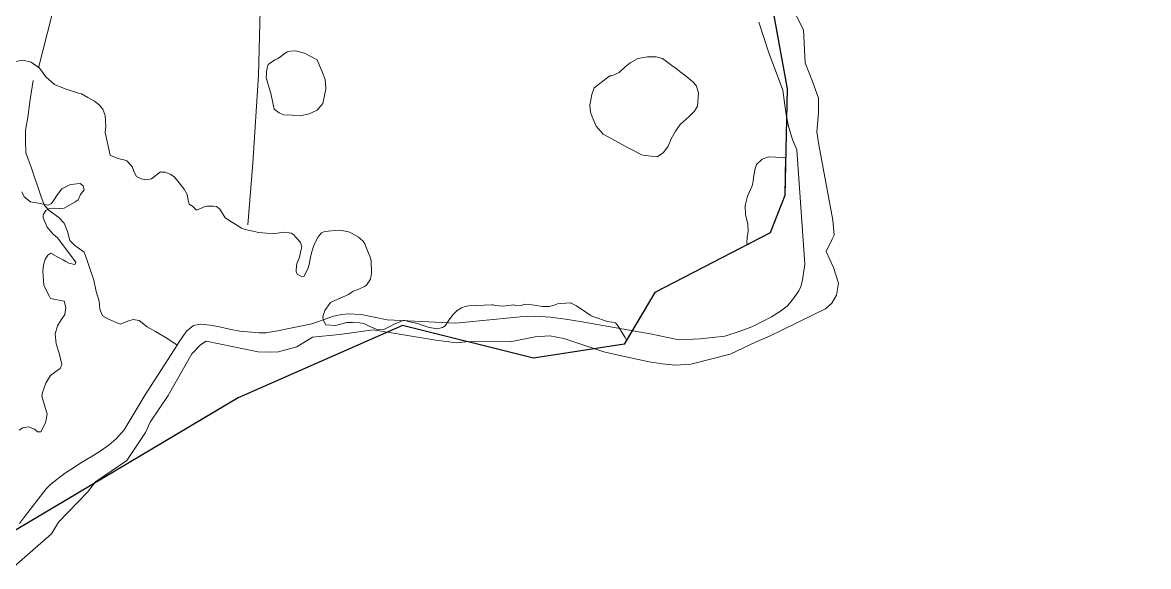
# Model space of a CAD drawing. Header units: metres. Extents: x 4652992 to 4879070, y 2074171 to 2309877.
# Drawn here: x 4654461.7 to 4654667.6, y 2306799.3 to 2306898.7 of the extents above; entities that cross this region are included whole.
import ezdxf

# ---------------------------------------------------------------- set-up
doc = ezdxf.new("R2010")
doc.units = ezdxf.units.M
doc.header["$MEASUREMENT"] = 0
for name, color, linetype, lineweight in [('Level 1', 2, 'Continuous', 0), ('Level 2', 6, 'Continuous', 0), ('Level 37', 3, 'Continuous', 0), ('Level 40', 1, 'Continuous', 0)]:
    doc.layers.add(name, color=color, linetype=linetype, lineweight=lineweight)
doc.layers.add('Limite', color=38, linetype='Continuous', lineweight=0, plot=False)

msp = doc.modelspace()

# ---------------------------------------------------------------- linework, layer by layer
at = {"layer": 'Level 1'}
msp.add_polyline3d([(4654463.681093, 2306888.166872, 1385), (4654463.313479, 2306885.818117, 1382), (4654463.076723, 2306884.247072, 1380), (4654462.686526, 2306881.357912, 1375), (4654462.250674, 2306879.035708, 1372), (4654462.254519, 2306877.236086, 1370), (4654462.36011, 2306874.918093, 1368), (4654463.39612, 2306872.121889, 1366), (4654465.195132, 2306866.666689, 1363), (4654465.774348, 2306865.28183, 1362.6613), (4654466.609213, 2306864.346524, 1362.3265), (4654468.355466, 2306863.10298, 1362), (4654469.360885, 2306862.071103, 1361.2926), (4654469.94297, 2306860.510058, 1360.5095), (4654470.392762, 2306858.869638, 1359.5743), (4654471.292347, 2306857.970053, 1359), (4654473.012142, 2306856.752967, 1358), (4654473.488393, 2306855.430048, 1357.6364), (4654474.044019, 2306853.736711, 1357), (4654474.742922, 2306851.612124, 1356), (4654475.208188, 2306849.529828, 1355), (4654475.763814, 2306847.810033, 1354.6412), (4654475.896106, 2306846.354821, 1354.4409), (4654476.372357, 2306845.137736, 1354.2532), (4654477.351318, 2306844.555651, 1354), (4654479.573822, 2306843.603149, 1353), (4654481.187784, 2306844.211692, 1352.3587), (4654481.981535, 2306844.449818, 1352.1856), (4654483.050905, 2306844.243716, 1352), (4654484.520876, 2306843.116091, 1351), (4654486.065493, 2306842.266299, 1350), (4654488.287478, 2306840.911074, 1349), (4654490.004475, 2306839.760347, 1348.7935)], dxfattribs=at)
at = {"layer": 'Level 2'}
for points in [[(4654603.09833, 2306900.285097, 1344.1708), (4654604.563113, 2306897.417483, 1344.1708), (4654604.865908, 2306891.345888, 1344.6414), (4654606.179873, 2306887.928713, 1344.6414), (4654607.271487, 2306884.919131, 1344.6414), (4654607.283327, 2306882.237307, 1344.6414), (4654606.995486, 2306878.757693, 1344.6414), (4654607.349306, 2306876.38489, 1344.6414), (4654609.894472, 2306862.61188, 1344.6884), (4654610.176089, 2306859.865908, 1344.6884), (4654609.808291, 2306859.155092, 1344.6884), (4654608.706118, 2306856.880312, 1344.6884), (4654610.046694, 2306853.933291, 1344.846), (4654610.956118, 2306851.05591, 1344.846), (4654610.5553, 2306848.880312, 1344.846), (4654609.756899, 2306847.42029, 1344.846), (4654608.601076, 2306846.400088, 1344.846), (4654606.578676, 2306845.408877, 1344.846), (4654600.445925, 2306842.422915, 1345.1529), (4654598.482119, 2306841.453127, 1345.1529), (4654595.762697, 2306840.308108, 1345.1529), (4654591.151675, 2306838.122927, 1345.1529), (4654583.934878, 2306836.260683, 1345.4059), (4654581.143679, 2306836.073122, 1345.4059), (4654578.706301, 2306836.31592, 1345.4059), (4654576.297121, 2306836.676089, 1345.4059), (4654570.400332, 2306837.994875, 1345.54), (4654568.039675, 2306838.556277, 1345.54), (4654560.719485, 2306840.957522, 1345.532), (4654558.149294, 2306841.462527, 1345.532), (4654555.484316, 2306841.28052, 1345.532), (4654550.929079, 2306840.359316, 1345.532), (4654543.332888, 2306840.437319, 1345.5811), (4654541.076723, 2306840.175722, 1345.5811), (4654537.337527, 2306840.639529, 1345.5811), (4654525.863711, 2306842.525088, 1346.6337), (4654519.699892, 2306841.718691, 1347.1524), (4654514.750307, 2306841.236086, 1348), (4654511.864687, 2306839.45093, 1348.1598), (4654508.517275, 2306838.519717, 1348.42), (4654507.129885, 2306838.459475, 1348.42), (4654504.80353, 2306838.498293, 1348.42), (4654495.321902, 2306840.454287, 1348.8018), (4654494.25928, 2306839.819887, 1348.8018), (4654492.693117, 2306838.134524, 1348.8018), (4654488.340273, 2306830.514895, 1349), (4654485.094485, 2306825.691286, 1349.0425), (4654484.20331, 2306823.774294, 1349.0425), (4654480.808291, 2306818.689883, 1349.1), (4654475.089113, 2306814.73572, 1349.1968), (4654473.608706, 2306812.888125, 1349.1968), (4654468.332888, 2306807.383303, 1349.7971), (4654467.010927, 2306805.231692, 1349.7971), (4654460.207705, 2306799.28229, 1350.055)], [(4654461.206086, 2306807.157585, 1350.0152), (4654462.069277, 2306808.37311, 1350), (4654466.077273, 2306813.476931, 1349.48), (4654466.905886, 2306814.313113, 1349.34), (4654469.409121, 2306816.300905, 1349.22), (4654471.248293, 2306817.466677, 1349.16), (4654472.226321, 2306818.106875, 1349.14), (4654473.444277, 2306818.850527, 1349.1), (4654474.784121, 2306819.654116, 1349.1), (4654476.136294, 2306820.508303, 1349.1), (4654477.600893, 2306821.531679, 1349.1), (4654478.866274, 2306822.620119, 1349.1), (4654480.333925, 2306824.248476, 1349.1), (4654484.16553, 2306830.683474, 1349), (4654490.004475, 2306839.760347, 1348.7936), (4654490.387697, 2306840.356081, 1348.78), (4654491.725527, 2306842.335879, 1348.44), (4654492.974673, 2306843.357119, 1348.42), (4654494.285708, 2306843.597475, 1348.42), (4654496.018496, 2306843.434511, 1348.42), (4654497.744509, 2306843.095095, 1348.42), (4654499.563906, 2306842.697878, 1348.42), (4654501.496889, 2306842.326906, 1348.42), (4654505.00928, 2306841.972292, 1348.42), (4654506.203676, 2306842.026491, 1348.42), (4654508.046511, 2306842.318484, 1348.42), (4654514.638491, 2306843.630495, 1348), (4654518.612307, 2306845.036684, 1347.08), (4654520.142092, 2306845.367495, 1346.86), (4654521.260073, 2306845.475527, 1346.74), (4654523.672121, 2306845.382693, 1346.68), (4654528.389529, 2306844.38489, 1345.66), (4654540.983095, 2306843.757876, 1345.5), (4654552.711489, 2306844.957888, 1345.54), (4654555.548281, 2306845.066897, 1345.54), (4654558.298891, 2306844.893313, 1345.54), (4654561.013308, 2306844.496889, 1345.54), (4654563.736696, 2306844.062685, 1345.54), (4654576.509524, 2306841.807314, 1345.54), (4654581.818728, 2306840.739931, 1345.24), (4654585.638491, 2306840.917727, 1345.16), (4654590.160891, 2306841.409487, 1345.16), (4654592.809878, 2306842.222292, 1345.14), (4654595.120119, 2306843.115725, 1345.12), (4654597.045717, 2306844.047121, 1345.1), (4654598.714113, 2306844.950686, 1345), (4654600.352114, 2306845.950686, 1344.9), (4654601.589724, 2306846.849917, 1344.88), (4654602.567507, 2306848.006899, 1344.84), (4654603.701296, 2306849.661318, 1344.82), (4654604.082278, 2306850.497072, 1344.78), (4654604.376101, 2306851.638674, 1344.74), (4654604.806277, 2306854.529482, 1344.7), (4654603.318117, 2306875.479311, 1344.64), (4654602.541079, 2306877.374514, 1344.58), (4654601.862917, 2306879.531313, 1344.52), (4654601.423098, 2306881.488894, 1344.44), (4654601.120913, 2306883.645327, 1344.38), (4654600.741701, 2306886.372317, 1344.38), (4654598.137087, 2306893.370486, 1344.3), (4654596.407717, 2306898.806093, 1344.16)]]:
    msp.add_polyline3d(points, dxfattribs=at)
at = {"layer": 'Level 37'}
for points in [[(4654437.474248, 2306982.820576, 1395.5514), (4654452.303351, 2306984.72136, 1394.9514), (4654458.661778, 2307006.297683, 1394.1514), (4654459.279453, 2307006.718574, 1394.1514), (4654472.168743, 2307004.035675, 1392.6902), (4654491.917439, 2306999.924995, 1390.4514), (4654492.906904, 2306999.395154, 1390.2514), (4654498.653347, 2306971.091396, 1387.0514), (4654505.032556, 2306938.565947, 1384.9514), (4654505.188113, 2306933.833787, 1384.9514), (4654505.404356, 2306915.954516, 1381.1514), (4654505.419683, 2306910.597488, 1380.5514), (4654504.881978, 2306889.119758, 1371.9), (4654503.838826, 2306873.049533, 1368.2), (4654502.929556, 2306861.742562, 1366.158635)], [(4654491.917439, 2306999.924995, 1390.4514), (4654482.006017, 2306960.946147, 1390.3514), (4654469.649606, 2306910.164963, 1390.0514), (4654464.650729, 2306890.438582, 1388.283103)]]:
    msp.add_polyline3d(points, dxfattribs=at)
at = {"layer": 'Level 40', "color": 3, "flags": 128}
for points, elevation in [([(4654569.112076, 2306889.009644), (4654569.525841, 2306889.023219), (4654570.838456, 2306889.597087), (4654571.910683, 2306890.634982), (4654572.845774, 2306891.396017), (4654574.229123, 2306892.151013), (4654576.029513, 2306892.488125), (4654577.630605, 2306892.480605), (4654578.774711, 2306892.184364), (4654580.480637, 2306890.900137), (4654581.471627, 2306890.183303), (4654582.014584, 2306889.752129), (4654582.85451, 2306889.096194), (4654584.342562, 2306887.924533), (4654584.950482, 2306887.212498), (4654585.366001, 2306885.868687), (4654585.150373, 2306883.471636), (4654584.603282, 2306882.511088), (4654583.638863, 2306881.535871), (4654581.98856, 2306880.090977), (4654581.125685, 2306878.883544), (4654580.370366, 2306877.44682), (4654579.828698, 2306876.132048), (4654578.954884, 2306874.969227), (4654577.780595, 2306874.172685), (4654575.59535, 2306874.403934), (4654574.918627, 2306874.547421), (4654573.698277, 2306875.200279), (4654572.218881, 2306875.979713), (4654570.828513, 2306876.740795), (4654569.352688, 2306877.561761), (4654567.919306, 2306878.337967), (4654566.648843, 2306879.816863), (4654565.892723, 2306881.494504), (4654565.596012, 2306882.376941), (4654565.460467, 2306883.624663), (4654565.869212, 2306885.59238), (4654566.267357, 2306886.799182), (4654569.112076, 2306889.009644)], 1355.5), ([(4654601.289049, 2306874.146128), (4654601.148773, 2306867.111903), (4654598.47248, 2306860.282604), (4654594.288805, 2306858.119606), (4654594.198785, 2306858.452292), (4654594.257351, 2306859.454795), (4654594.4421, 2306860.612086), (4654594.360658, 2306861.919757), (4654593.941921, 2306863.594073), (4654593.873518, 2306865.295032), (4654594.338283, 2306866.973348), (4654595.190769, 2306868.868753), (4654595.322669, 2306869.745659), (4654595.457202, 2306870.748718), (4654595.739376, 2306872.033611), (4654595.955023, 2306872.770418), (4654596.992325, 2306873.753438), (4654598.153488, 2306874.171081), (4654599.436586, 2306874.10133), (4654600.631922, 2306874.002859), (4654601.289049, 2306874.146128)], 1350.5)]:
    msp.add_lwpolyline(points, dxfattribs=dict(at, elevation=elevation))
at = {"layer": 'Level 40', "color": 3}
for points in [[(4654507.869899, 2306891.91263, 1377.5), (4654508.360654, 2306892.088838, 1377.5), (4654508.964134, 2306892.523859, 1377.5), (4654509.51361, 2306892.970683, 1377.5), (4654510.105348, 2306893.351583, 1377.5), (4654510.758116, 2306893.492387, 1377.5), (4654511.626898, 2306893.585987, 1377.5), (4654513.277509, 2306893.111909, 1377.5), (4654515.612861, 2306891.933302, 1375.5), (4654516.638031, 2306889.39183, 1372), (4654517.089708, 2306888.322275, 1372), (4654517.217256, 2306886.809582, 1372), (4654517.224323, 2306886.579606, 1372), (4654516.641827, 2306883.906988, 1370.5), (4654515.582206, 2306882.707956, 1370.5), (4654514.126827, 2306882.053155, 1370.5), (4654512.742585, 2306881.726133, 1370.5), (4654511.047868, 2306881.810253, 1370.5), (4654509.462163, 2306881.870556, 1370.5), (4654508.67999, 2306882.213087, 1370.5), (4654507.759695, 2306882.879589, 1372), (4654507.189713, 2306885.492347, 1376), (4654506.266004, 2306888.691767, 1377.5), (4654506.341172, 2306889.298896, 1377.5), (4654506.369368, 2306889.689545, 1377.5), (4654506.479766, 2306890.459048, 1377.5), (4654506.662946, 2306891.04259, 1377.5), (4654506.86019, 2306891.169556, 1377.5), (4654507.869899, 2306891.91263, 1377.5)], [(4654460.532936, 2306891.59474, 1392.5), (4654461.779001, 2306891.872349, 1392.5), (4654463.328003, 2306891.487016, 1392.5), (4654464.746916, 2306890.426486, 1392.5), (4654465.231155, 2306889.86502, 1392.5), (4654465.992238, 2306888.782601, 1392.5), (4654467.598572, 2306887.405528, 1392.5), (4654469.529215, 2306886.628682, 1392.5), (4654471.976566, 2306885.831064, 1392.5), (4654472.504906, 2306885.680382, 1392.5), (4654473.700518, 2306885.021336, 1392.5), (4654474.901825, 2306884.388888, 1392.5), (4654475.723321, 2306883.715361, 1392.5), (4654476.415267, 2306882.917148, 1392.5), (4654476.835234, 2306881.769031, 1392.5), (4654476.986534, 2306879.772548, 1392.5), (4654476.844584, 2306878.617007, 1392.5), (4654477.783489, 2306874.50322, 1389.5), (4654478.225195, 2306874.270151, 1386), (4654478.423207, 2306874.204316, 1386), (4654479.214897, 2306873.880458, 1386), (4654479.639285, 2306873.770178, 1386), (4654480.226411, 2306873.64194, 1386), (4654480.834747, 2306873.44922, 1386), (4654481.538338, 2306872.679807, 1386), (4654481.828186, 2306872.275286, 1386), (4654482.05574, 2306871.483848, 1386), (4654482.544187, 2306870.586453, 1386), (4654483.445985, 2306870.138092, 1386), (4654484.304921, 2306869.969101, 1386), (4654485.29411, 2306870.146275, 1386), (4654486.957354, 2306871.457783, 1383), (4654487.183539, 2306871.408383, 1383), (4654487.791039, 2306871.354615, 1383), (4654488.705691, 2306871.030403, 1383), (4654489.38355, 2306870.573641, 1383), (4654489.874274, 2306870.037529, 1383), (4654491.297585, 2306868.244943, 1381.5), (4654491.839465, 2306867.266833, 1381.5), (4654492.050303, 2306866.257837, 1381.5), (4654492.180916, 2306865.544684, 1381.5), (4654492.830052, 2306865.13863, 1376), (4654493.534522, 2306864.459633, 1376), (4654495.099629, 2306865.12869, 1375), (4654495.487908, 2306865.143618, 1375), (4654496.634751, 2306865.186093, 1375), (4654497.17709, 2306865.111482, 1375), (4654497.820145, 2306864.625615, 1375), (4654498.801248, 2306863.005509, 1372.5), (4654500.120431, 2306862.154319, 1370.5), (4654500.736205, 2306861.788855, 1370.5), (4654501.803184, 2306861.117074, 1370.5), (4654502.422701, 2306860.871016, 1370.5), (4654504.936369, 2306860.358921, 1367), (4654504.936409, 2306860.358925, 1367), (4654506.335495, 2306860.242406, 1367), (4654507.397778, 2306860.140083, 1367), (4654508.38465, 2306860.243219, 1367), (4654509.438158, 2306860.384373, 1367), (4654510.473999, 2306860.291583, 1367), (4654510.831248, 2306860.229355, 1367), (4654511.334478, 2306859.915639, 1367), (4654511.654099, 2306859.529346, 1367), (4654512.574472, 2306858.504734, 1364), (4654512.786354, 2306857.751671, 1364), (4654512.653699, 2306857.003726, 1364), (4654512.375946, 2306855.820172, 1364), (4654511.928729, 2306854.795144, 1364), (4654511.831704, 2306854.348147, 1364), (4654511.793015, 2306853.191294, 1364), (4654511.978407, 2306852.702318, 1364), (4654512.631915, 2306852.37803, 1364), (4654513.147648, 2306852.305263, 1364), (4654513.978832, 2306853.825908, 1364), (4654514.165259, 2306854.469256, 1364), (4654514.418341, 2306855.843466, 1364), (4654514.58701, 2306856.633341, 1364), (4654515.087872, 2306858.181096, 1364), (4654515.814356, 2306859.542255, 1364), (4654516.406586, 2306860.264142, 1364), (4654517.010767, 2306860.550221, 1364), (4654519.539681, 2306860.789275, 1363), (4654520.101286, 2306860.696615, 1363), (4654521.576706, 2306860.378764, 1363), (4654523.1801, 2306859.475462, 1363), (4654523.996819, 2306858.742107, 1363), (4654524.315182, 2306858.284957, 1363), (4654524.615031, 2306857.497864, 1363), (4654525.022403, 2306856.582387, 1363), (4654525.270578, 2306856.029731, 1363), (4654525.472375, 2306855.157566, 1363), (4654525.472383, 2306855.157337, 1363), (4654525.520641, 2306852.925718, 1363), (4654525.354048, 2306851.790573, 1363), (4654524.608334, 2306850.727615, 1363), (4654524.252859, 2306850.447248, 1363), (4654523.24664, 2306849.967979, 1363), (4654522.197271, 2306849.612989, 1363), (4654521.337456, 2306849.004209, 1363), (4654518.310189, 2306847.672722, 1359.5), (4654518.033304, 2306847.535166, 1359.5), (4654518.033241, 2306847.535105, 1359.5), (4654516.989761, 2306846.075586, 1359.5), (4654516.735276, 2306845.183219, 1359.5), (4654516.661095, 2306844.774311, 1359.5), (4654516.80889, 2306844.13519, 1359.5), (4654517.221473, 2306843.487381, 1359.5), (4654518.947674, 2306843.337031, 1358), (4654521.05016, 2306843.912058, 1356), (4654522.09042, 2306843.908993, 1356), (4654523.42895, 2306843.829413, 1356), (4654524.148362, 2306843.682733, 1356), (4654525.094047, 2306843.221636, 1356), (4654526.388191, 2306842.650708, 1356), (4654526.71273, 2306842.577152, 1356), (4654527.820307, 2306842.633271, 1356), (4654528.524898, 2306842.971524, 1356), (4654529.035185, 2306843.221285, 1356), (4654529.554461, 2306843.54529, 1356), (4654530.009787, 2306843.713061, 1356), (4654531.366917, 2306844.284873, 1355), (4654531.623499, 2306844.228867, 1355), (4654532.515606, 2306844.034142, 1355), (4654533.938148, 2306843.687871, 1355), (4654535.176176, 2306843.277616, 1355), (4654535.895887, 2306843.022324, 1355), (4654537.478917, 2306842.745054, 1355), (4654538.53542, 2306842.969116, 1355), (4654539.001744, 2306843.300025, 1355), (4654539.551224, 2306844.114824, 1355), (4654540.421468, 2306845.289027, 1355), (4654541.221063, 2306846.092208, 1355), (4654542.012725, 2306846.600141, 1355), (4654542.697925, 2306846.845233, 1355), (4654543.296781, 2306846.938053, 1355), (4654547.562826, 2306847.104933, 1357), (4654547.783902, 2306847.09619, 1357), (4654548.183213, 2306847.019159, 1357), (4654549.639067, 2306846.858111, 1358), (4654551.111698, 2306847.041497, 1358), (4654551.553582, 2306847.121358, 1358), (4654552.132331, 2306846.957295, 1359.5), (4654552.895602, 2306847.013173, 1360), (4654553.613358, 2306847.224629, 1360), (4654554.374715, 2306847.15857, 1360), (4654555.29958, 2306847.068144, 1360), (4654556.831214, 2306846.813524, 1360), (4654558.019696, 2306846.81569, 1360), (4654558.949561, 2306847.063309, 1360), (4654559.560657, 2306847.288, 1360), (4654560.177475, 2306847.341038, 1360), (4654562.026002, 2306847.462848, 1358.5), (4654562.062934, 2306847.405222, 1358.5), (4654563.019426, 2306846.948788, 1358.5), (4654564.902118, 2306845.678617, 1358.5), (4654565.727556, 2306845.118309, 1358.5), (4654566.230083, 2306844.917808, 1358.5), (4654568.684979, 2306844.076036, 1356.5), (4654569.508729, 2306843.942061, 1356.5), (4654570.157873, 2306843.804172, 1356.5), (4654570.670128, 2306843.195434, 1356.5), (4654571.234586, 2306842.31766, 1356.5), (4654571.951823, 2306841.124508, 1356.5), (4654572.185543, 2306840.642248, 1356.5)], [(4654461.090193, 2306824.225348, 1363), (4654461.805438, 2306824.627731, 1363), (4654462.792469, 2306824.820202, 1363), (4654463.890647, 2306824.367307, 1363), (4654464.484109, 2306823.877385, 1363), (4654465.090129, 2306823.893962, 1363), (4654465.940765, 2306825.561344, 1363), (4654466.211139, 2306827.158485, 1363), (4654465.237127, 2306830.452097, 1361.5), (4654465.373328, 2306831.080332, 1361.5), (4654465.984146, 2306832.807239, 1361.5), (4654466.874496, 2306834.200046, 1361.5), (4654467.829662, 2306834.936748, 1361.5), (4654468.639226, 2306835.477958, 1361.5), (4654468.929045, 2306836.226324, 1361.5), (4654468.411164, 2306838.272904, 1361.5), (4654467.879543, 2306840.002662, 1361.5), (4654467.681786, 2306841.794579, 1361.5), (4654468.142898, 2306843.281398, 1361.5), (4654468.798316, 2306844.357846, 1361.5), (4654469.457152, 2306845.384341, 1361.5), (4654469.66212, 2306846.648664, 1361.5), (4654469.325532, 2306847.76507, 1361.5), (4654466.857424, 2306848.285805, 1365), (4654466.657233, 2306848.64734, 1365), (4654466.271701, 2306849.318084, 1365), (4654465.607616, 2306850.724187, 1365), (4654465.460329, 2306853.28141, 1365), (4654465.579239, 2306854.371669, 1365), (4654465.867328, 2306855.489554, 1365), (4654466.381562, 2306856.203403, 1365), (4654466.923865, 2306856.564281, 1365), (4654468.334627, 2306855.760818, 1367), (4654469.14222, 2306855.356748, 1367), (4654469.661381, 2306855.046171, 1367), (4654470.226993, 2306854.760478, 1367), (4654471.224847, 2306854.523299, 1367), (4654471.38165, 2306854.544681, 1367), (4654471.464736, 2306854.949778, 1367), (4654468.14204, 2306859.397009, 1369), (4654467.30604, 2306860.026447, 1369), (4654466.262771, 2306861.324033, 1369), (4654465.531938, 2306863.016045, 1369), (4654465.532084, 2306863.577412, 1369), (4654466.022104, 2306864.346524, 1369), (4654466.668913, 2306864.729932, 1369), (4654467.50694, 2306864.823044, 1369), (4654468.419643, 2306864.74111, 1369), (4654469.359935, 2306864.809609, 1370), (4654471.353393, 2306865.983217, 1374), (4654471.87908, 2306866.295983, 1374), (4654472.308479, 2306867.279272, 1374), (4654472.729554, 2306867.846182, 1374), (4654473.020434, 2306868.161881, 1374), (4654472.798527, 2306868.873106, 1374), (4654472.267367, 2306869.299367, 1374), (4654470.49777, 2306869.129227, 1374), (4654470.120339, 2306868.963562, 1374), (4654468.944181, 2306868.31785, 1374), (4654468.121991, 2306867.292569, 1374), (4654467.478992, 2306866.274344, 1374), (4654467.018762, 2306865.627888, 1374), (4654466.427954, 2306865.324269, 1374), (4654464.67661, 2306865.708562, 1372), (4654463.901437, 2306865.840142, 1372), (4654463.208828, 2306865.98267, 1372), (4654462.010751, 2306866.848079, 1372), (4654461.600287, 2306867.813641, 1372)], [(4654572.185543, 2306840.642248, 1356.5), (4654571.755156, 2306839.914952, 1356.5), (4654555.155342, 2306837.388445, 1356.5), (4654531.239569, 2306843.335648, 1356.5), (4654501.145975, 2306830.099543, 1356.5), (4654458.603107, 2306804.830514, 1356.5)]]:
    msp.add_polyline3d(points, dxfattribs=at)
at = {"layer": 'Limite', "color": 5, "linetype": 'Continuous', "lineweight": 30}
msp.add_polyline3d([(4654666.874114, 2307048.648373, 1342.821695), (4654667.638814, 2307014.081641, 1342.803167), (4654641.446813, 2306983.309264, 1343.308059), (4654621.559174, 2306960.725177, 1344.233861), (4654606.691729, 2306951.275271, 1344.303176), (4654601.400564, 2306947.161855, 1344.959608), (4654593.911906, 2306928.777141, 1344.239226), (4654601.537316, 2306886.595632, 1345.245589), (4654601.148773, 2306867.111903, 1346.04821), (4654598.47248, 2306860.282604, 1346.361759), (4654577.3437, 2306849.358833, 1347.003766), (4654571.755156, 2306839.914952, 1346.8314), (4654555.155342, 2306837.388445, 1347.091291), (4654531.239569, 2306843.335648, 1346.752758), (4654501.145975, 2306830.099543, 1349.247257), (4654458.603107, 2306804.830514, 1350.36044)], dxfattribs=at)

doc.saveas('drawing.dxf')
